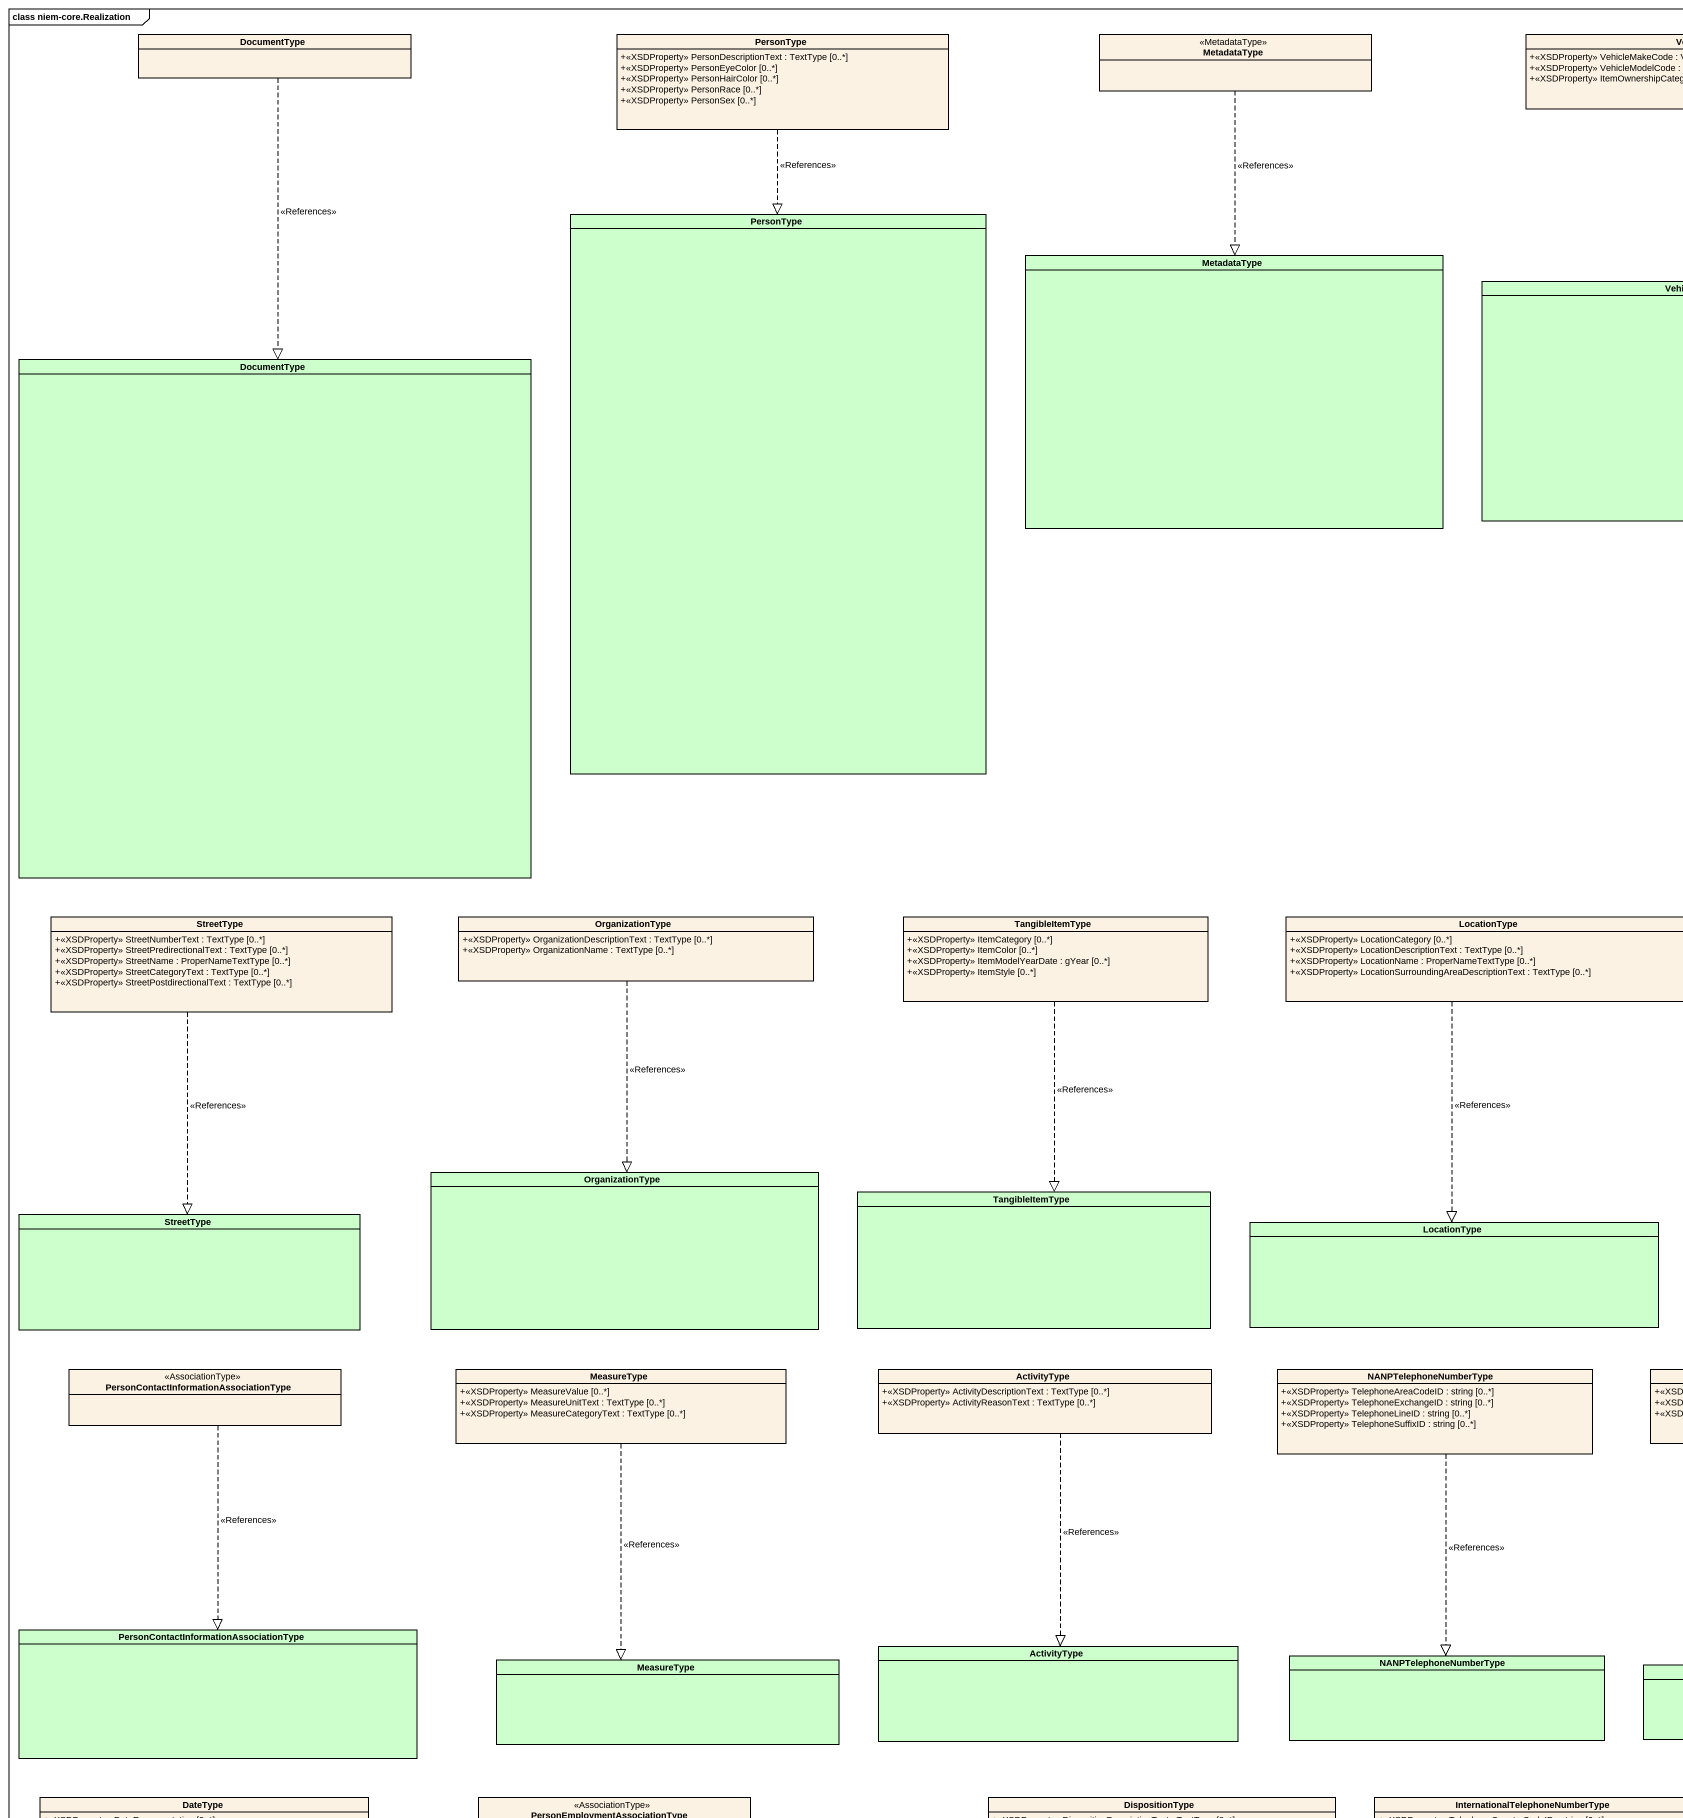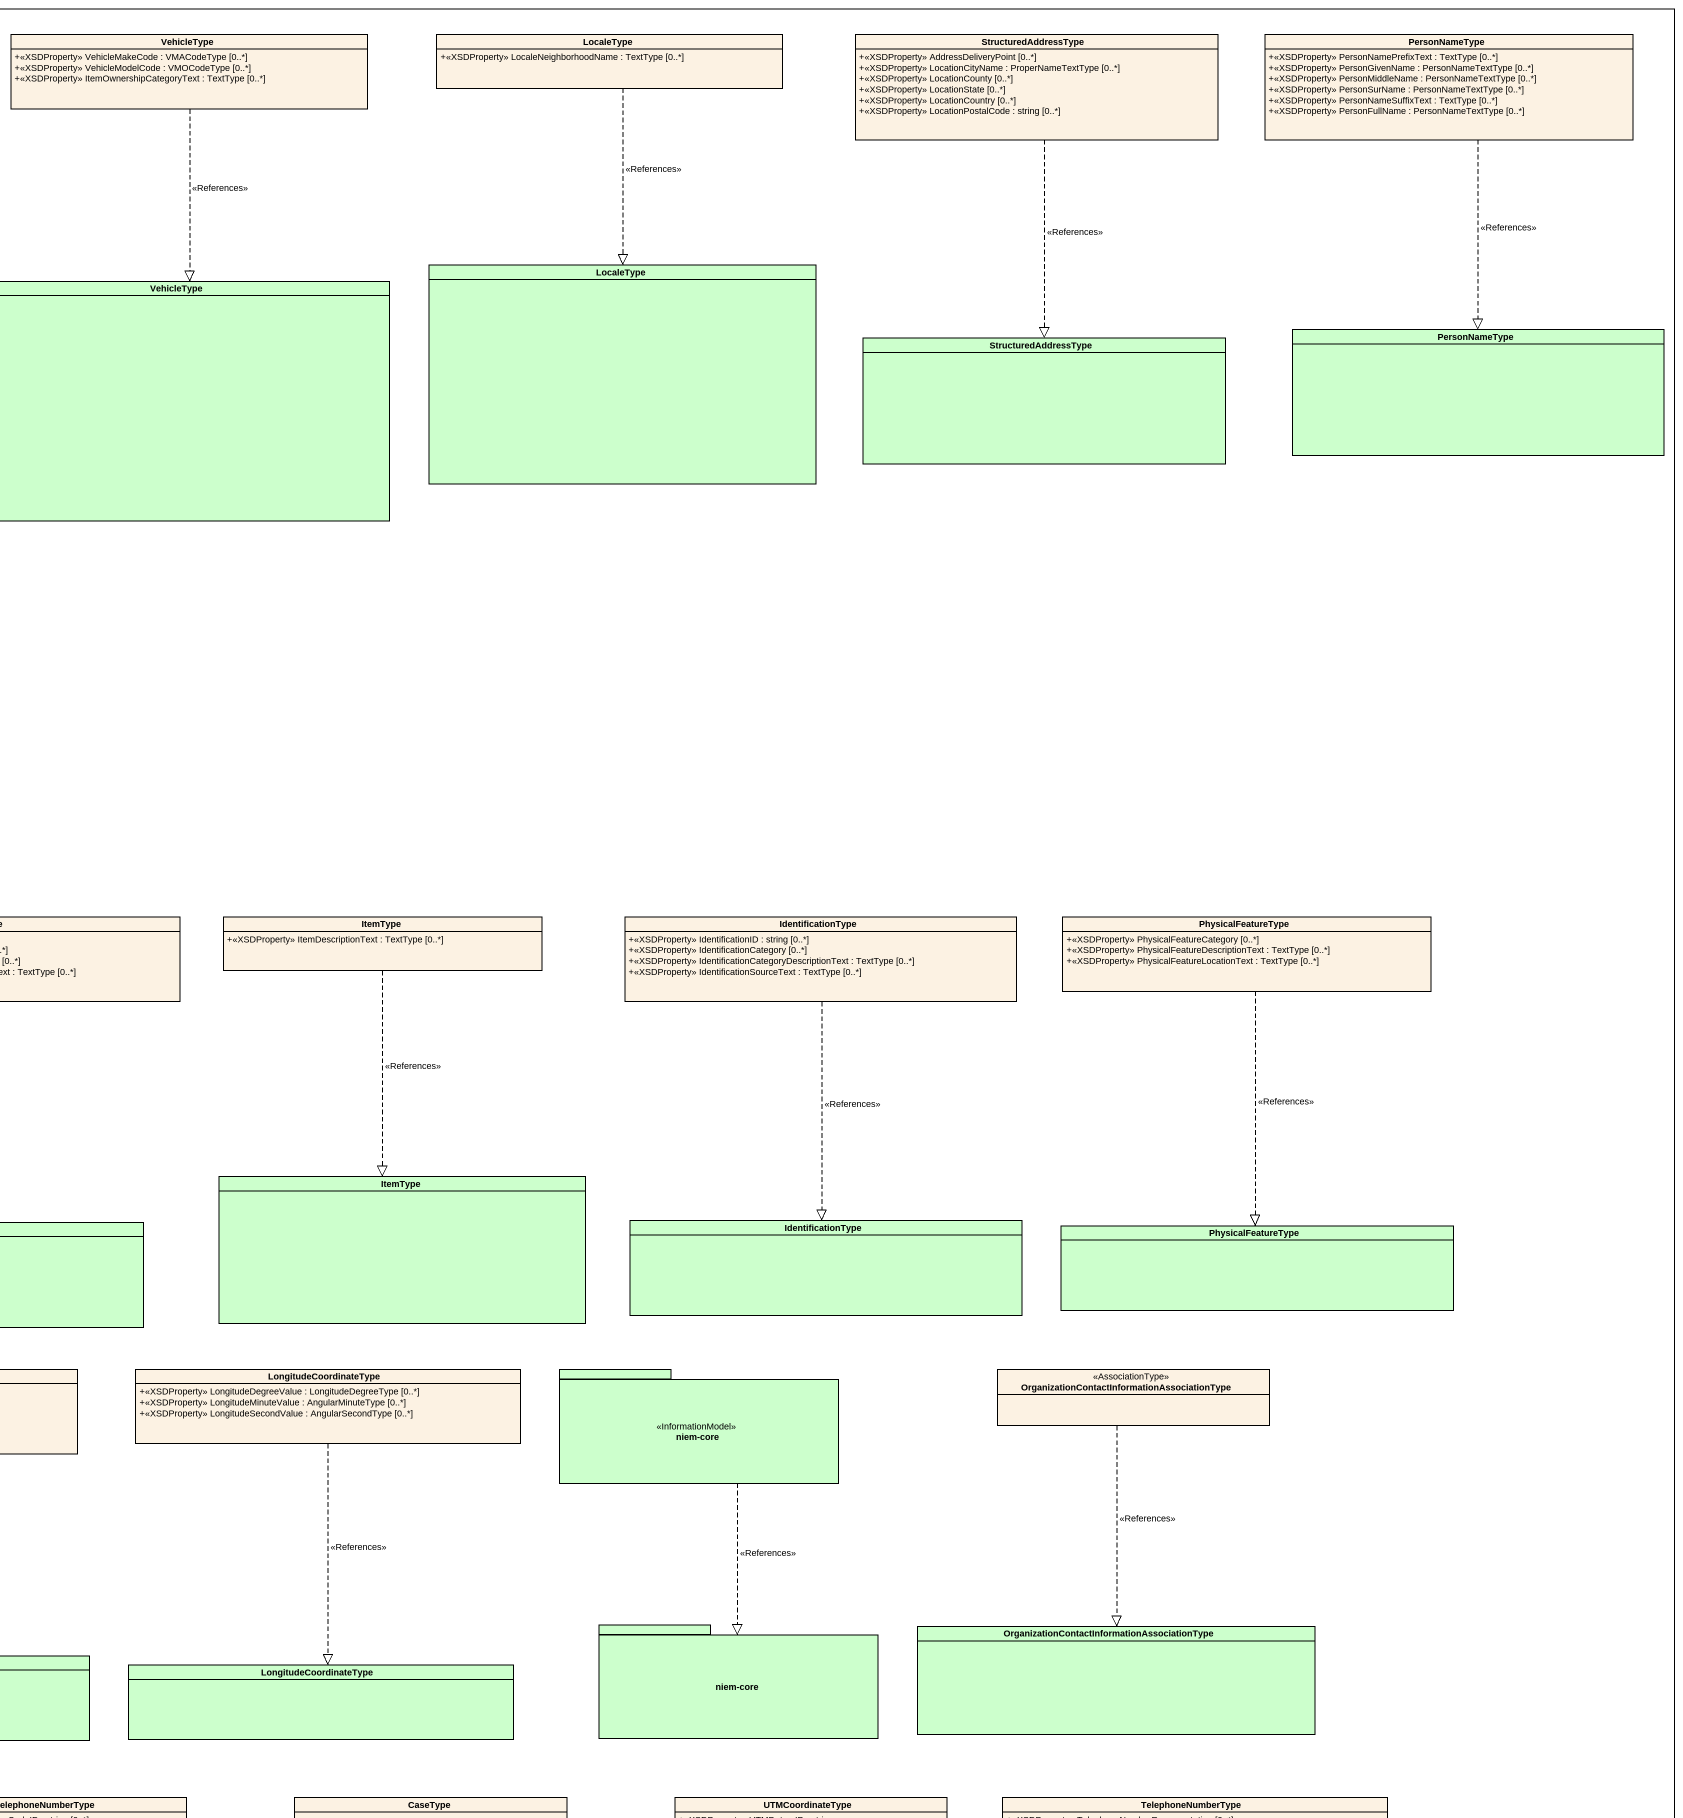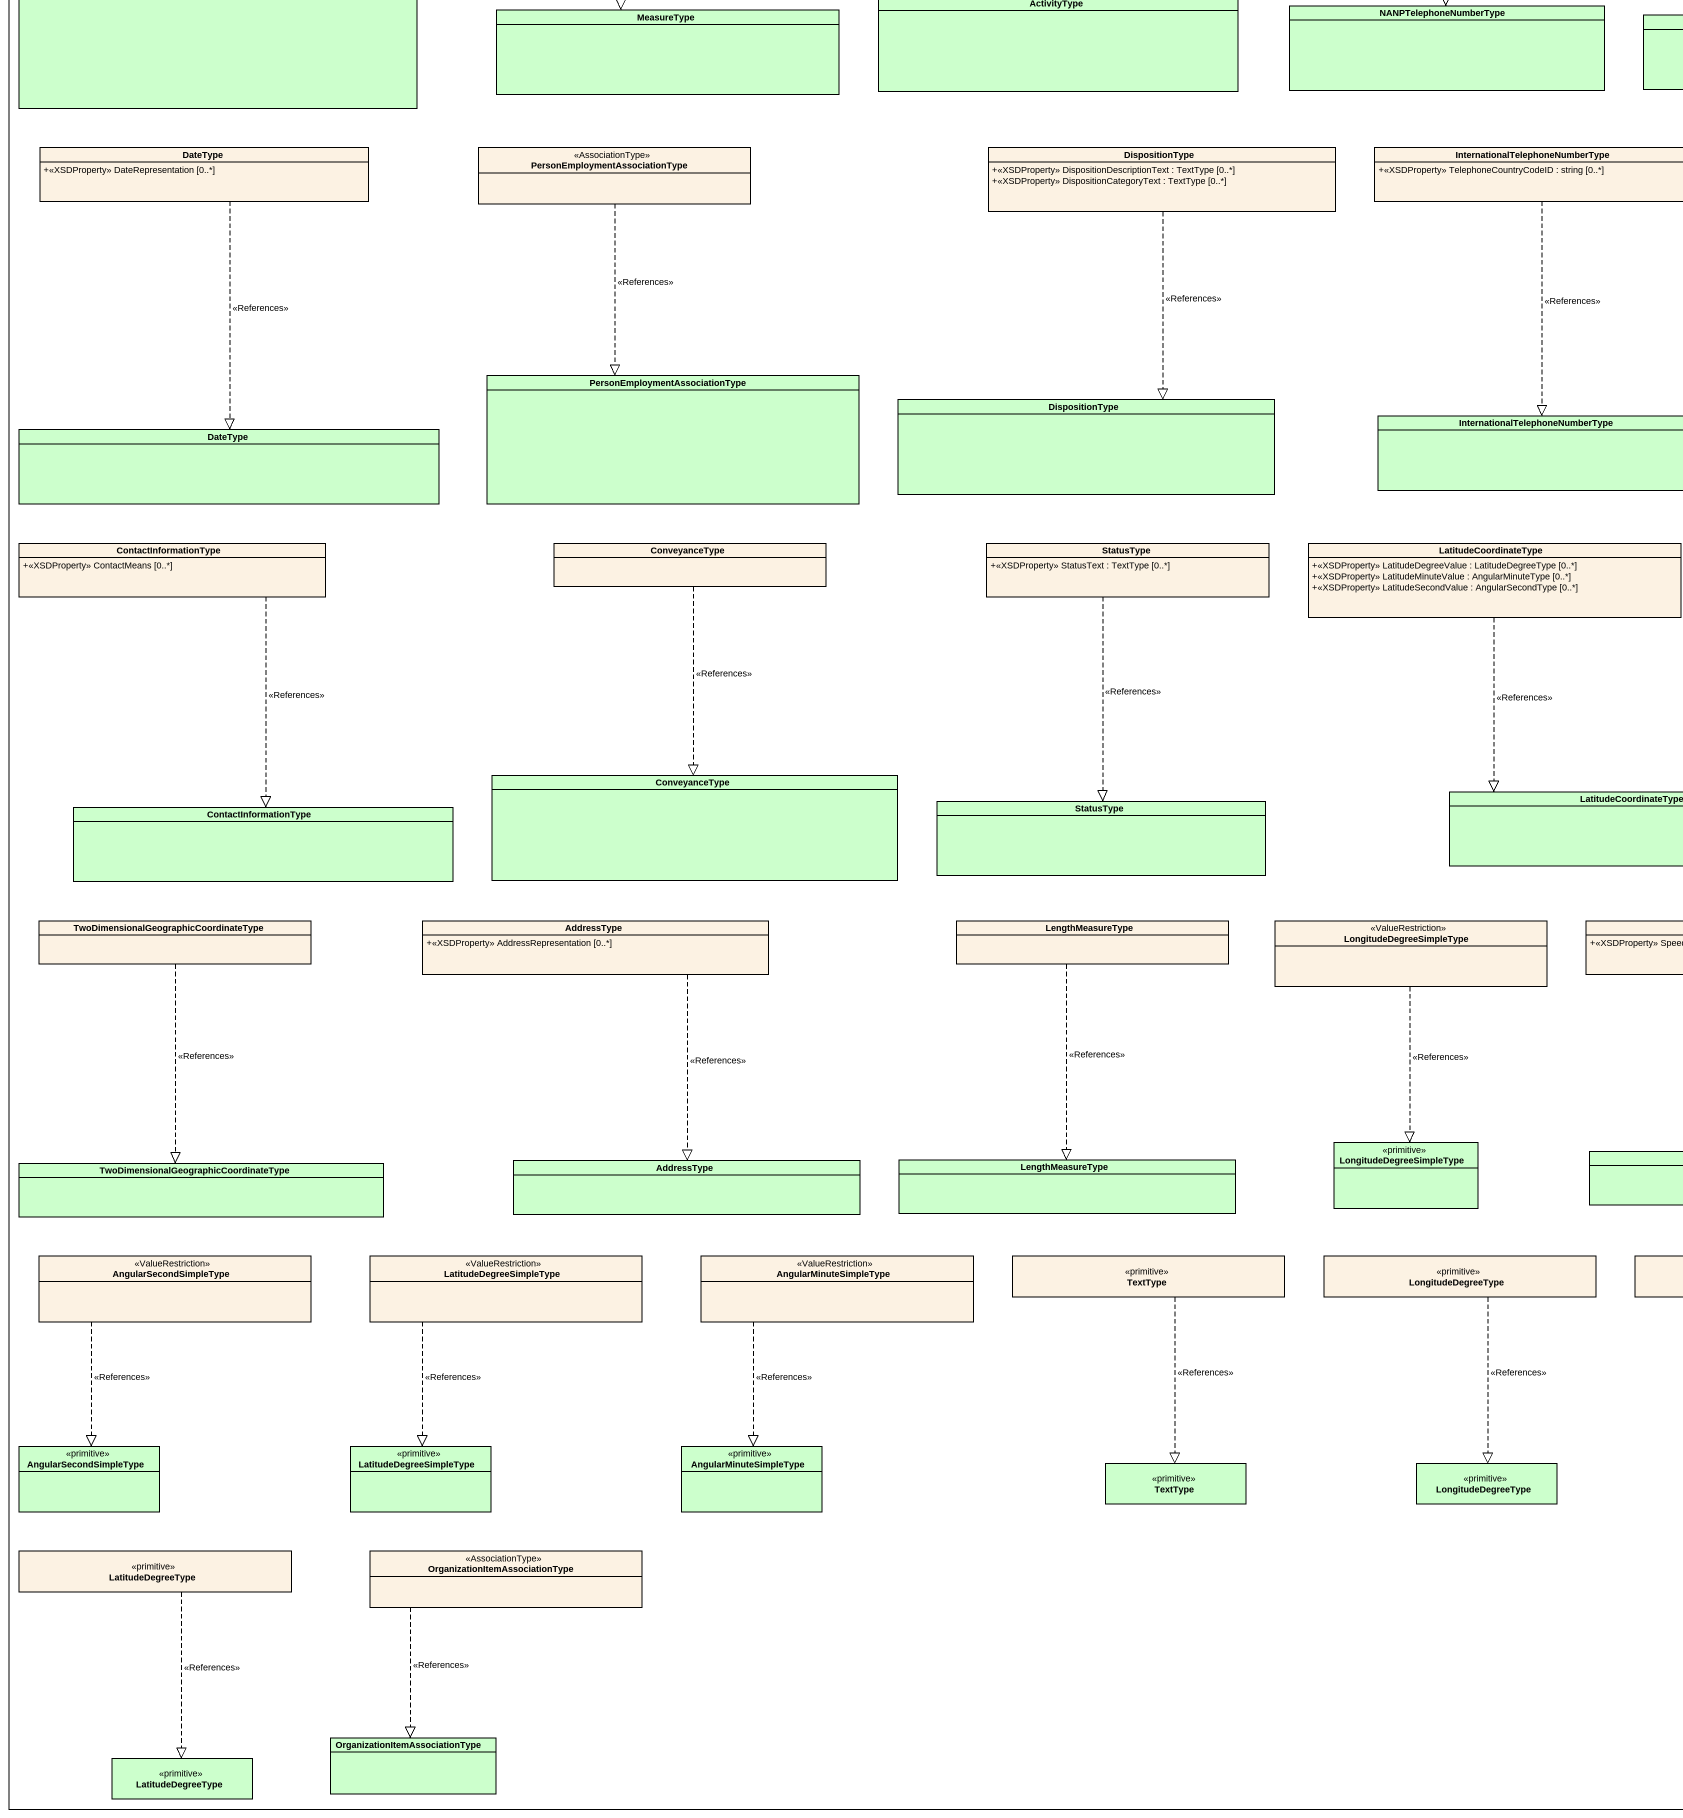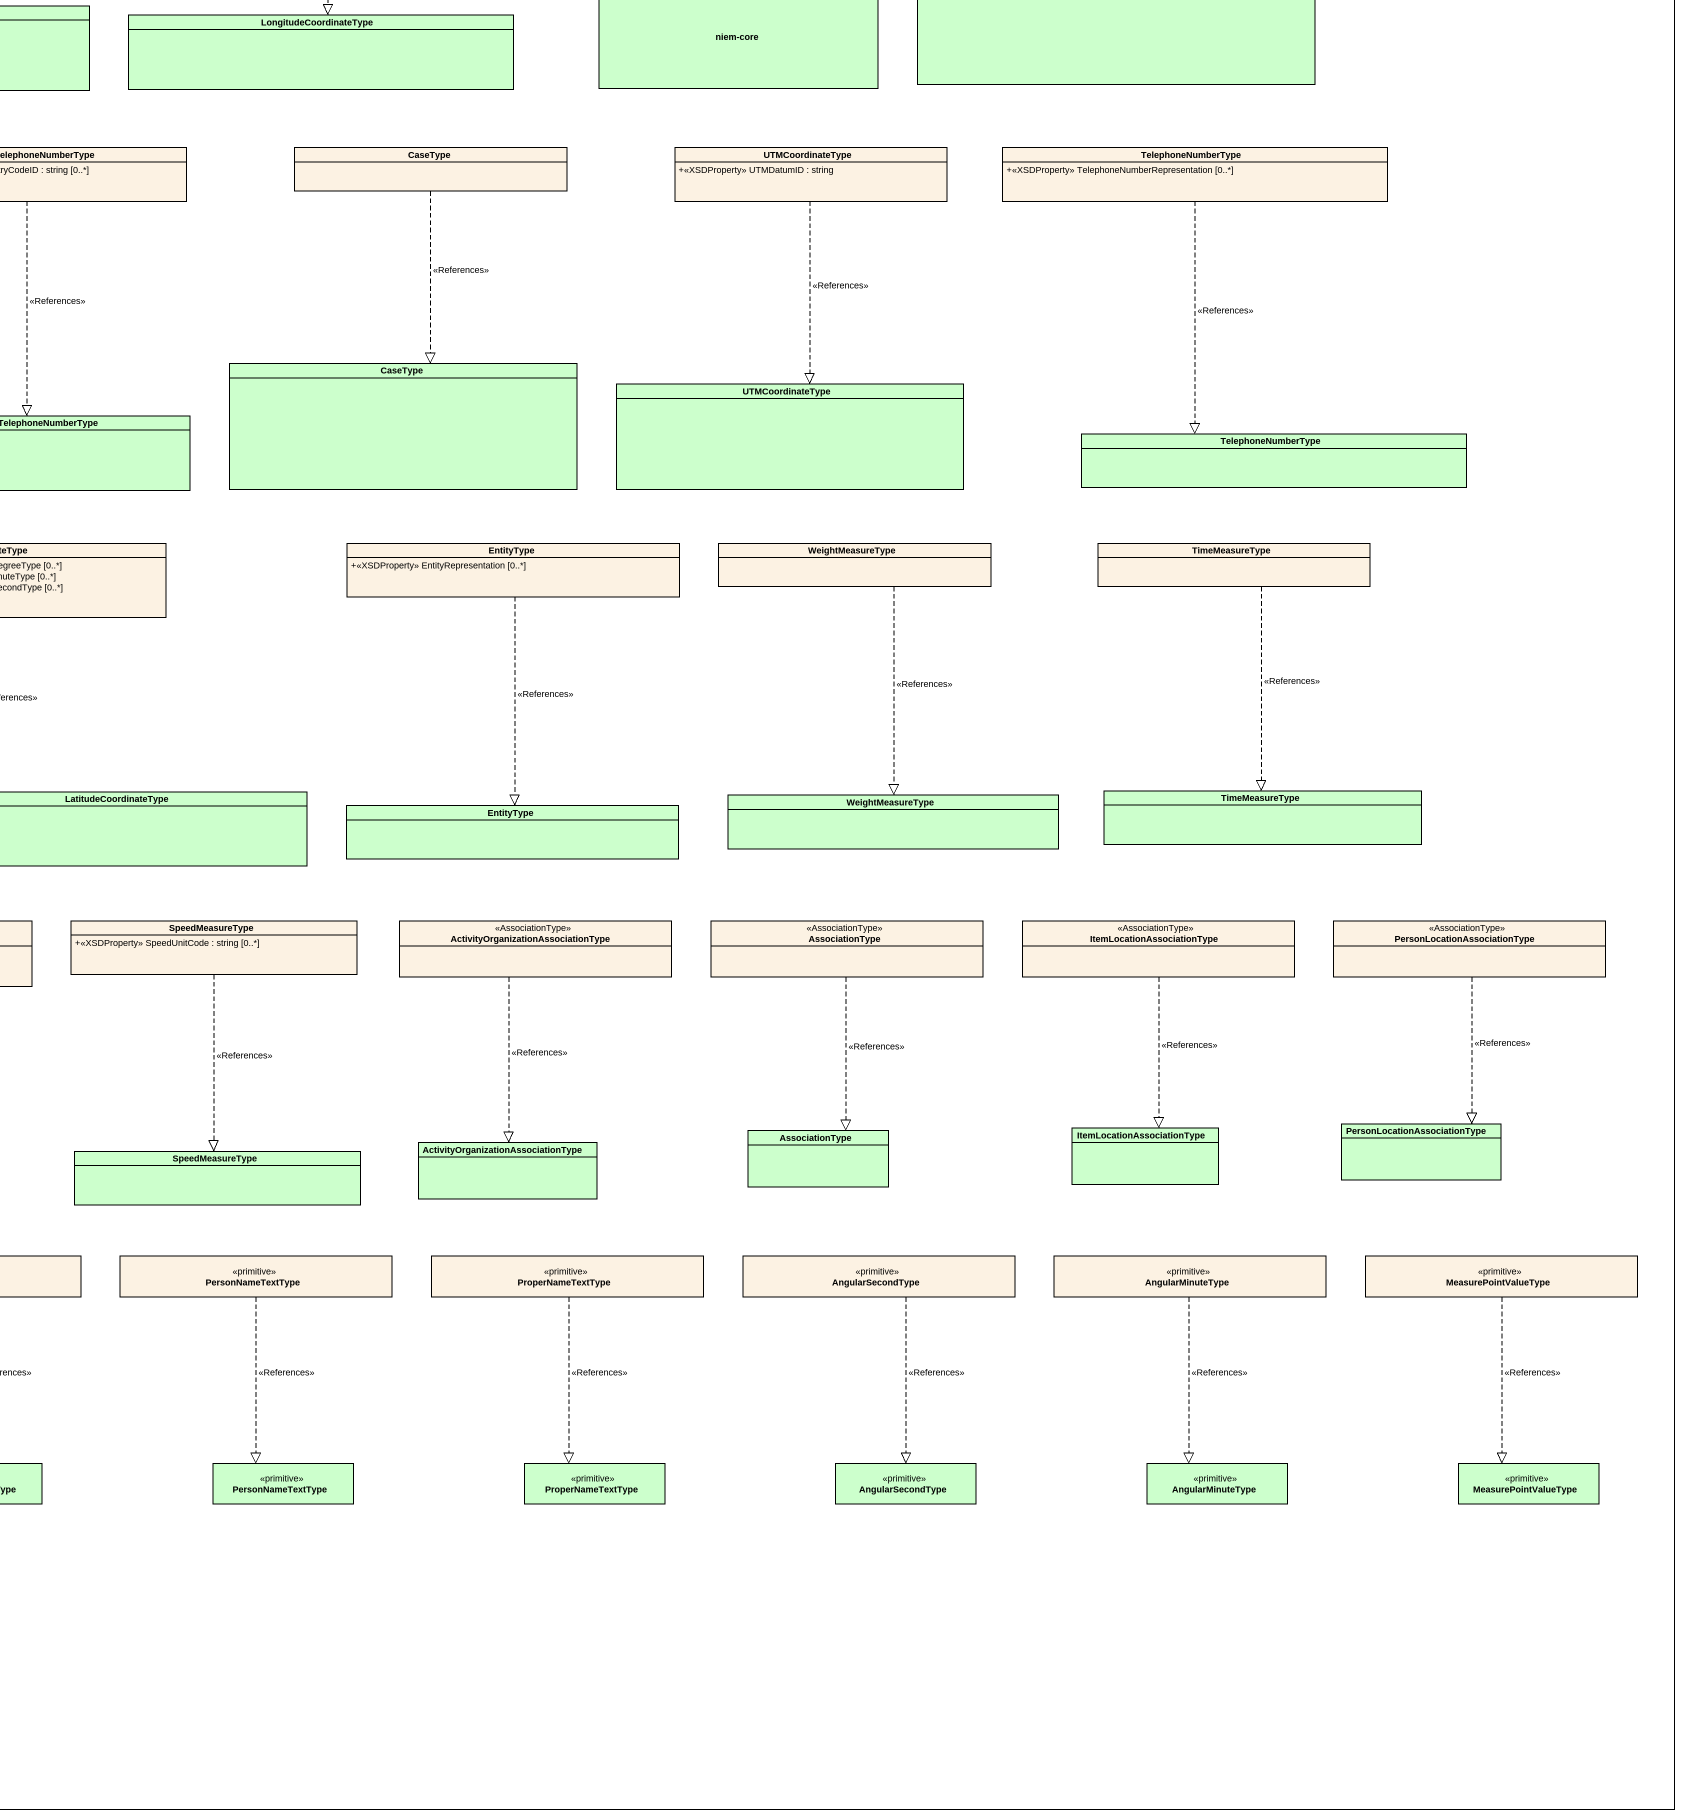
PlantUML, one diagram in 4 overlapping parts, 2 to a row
@startuml
mainframe class niem-core.Realization
hide circle
hide empty members
skinparam classAttributeIconSize 0
class DocumentType
class PersonType {
  +<<XSDProperty>> PersonDescriptionText : TextType [0..*]
  +<<XSDProperty>> PersonEyeColor [0..*]
  +<<XSDProperty>> PersonHairColor [0..*]
  +<<XSDProperty>> PersonRace [0..*]
  +<<XSDProperty>> PersonSex [0..*]
}
class MetadataType <<MetadataType>>
class VehicleType {
  +<<XSDProperty>> VehicleMakeCode : VMACodeType [0..*]
  +<<XSDProperty>> VehicleModelCode : VMOCodeType [0..*]
  +<<XSDProperty>> ItemOwnershipCategoryText : TextType [0..*]
}
class LocaleType {
  +<<XSDProperty>> LocaleNeighborhoodName : TextType [0..*]
}
class StructuredAddressType {
  +<<XSDProperty>> AddressDeliveryPoint [0..*]
  +<<XSDProperty>> LocationCityName : ProperNameTextType [0..*]
  +<<XSDProperty>> LocationCounty [0..*]
  +<<XSDProperty>> LocationState [0..*]
  +<<XSDProperty>> LocationCountry [0..*]
  +<<XSDProperty>> LocationPostalCode : string [0..*]
}
class PersonNameType {
  +<<XSDProperty>> PersonNamePrefixText : TextType [0..*]
  +<<XSDProperty>> PersonGivenName : PersonNameTextType [0..*]
  +<<XSDProperty>> PersonMiddleName : PersonNameTextType [0..*]
  +<<XSDProperty>> PersonSurName : PersonNameTextType [0..*]
  +<<XSDProperty>> PersonNameSuffixText : TextType [0..*]
  +<<XSDProperty>> PersonFullName : PersonNameTextType [0..*]
}
class "PersonType" as PersonType_2 #CCFFCC
class "MetadataType" as MetadataType_2 #CCFFCC
class "VehicleType" as VehicleType_2 #CCFFCC
class "LocaleType" as LocaleType_2 #CCFFCC
class "DocumentType" as DocumentType_2 #CCFFCC
class "StructuredAddressType" as StructuredAddressType_2 #CCFFCC
class "PersonNameType" as PersonNameType_2 #CCFFCC
class StreetType {
  +<<XSDProperty>> StreetNumberText : TextType [0..*]
  +<<XSDProperty>> StreetPredirectionalText : TextType [0..*]
  +<<XSDProperty>> StreetName : ProperNameTextType [0..*]
  +<<XSDProperty>> StreetCategoryText : TextType [0..*]
  +<<XSDProperty>> StreetPostdirectionalText : TextType [0..*]
}
class OrganizationType {
  +<<XSDProperty>> OrganizationDescriptionText : TextType [0..*]
  +<<XSDProperty>> OrganizationName : TextType [0..*]
}
class TangibleItemType {
  +<<XSDProperty>> ItemCategory [0..*]
  +<<XSDProperty>> ItemColor [0..*]
  +<<XSDProperty>> ItemModelYearDate : gYear [0..*]
  +<<XSDProperty>> ItemStyle [0..*]
}
class LocationType {
  +<<XSDProperty>> LocationCategory [0..*]
  +<<XSDProperty>> LocationDescriptionText : TextType [0..*]
  +<<XSDProperty>> LocationName : ProperNameTextType [0..*]
  +<<XSDProperty>> LocationSurroundingAreaDescriptionText : TextType [0..*]
}
class ItemType {
  +<<XSDProperty>> ItemDescriptionText : TextType [0..*]
}
class IdentificationType {
  +<<XSDProperty>> IdentificationID : string [0..*]
  +<<XSDProperty>> IdentificationCategory [0..*]
  +<<XSDProperty>> IdentificationCategoryDescriptionText : TextType [0..*]
  +<<XSDProperty>> IdentificationSourceText : TextType [0..*]
}
class PhysicalFeatureType {
  +<<XSDProperty>> PhysicalFeatureCategory [0..*]
  +<<XSDProperty>> PhysicalFeatureDescriptionText : TextType [0..*]
  +<<XSDProperty>> PhysicalFeatureLocationText : TextType [0..*]
}
class "OrganizationType" as OrganizationType_2 #CCFFCC
class "TangibleItemType" as TangibleItemType_2 #CCFFCC
class "ItemType" as ItemType_2 #CCFFCC
class "StreetType" as StreetType_2 #CCFFCC
class "LocationType" as LocationType_2 #CCFFCC
class "IdentificationType" as IdentificationType_2 #CCFFCC
class "PhysicalFeatureType" as PhysicalFeatureType_2 #CCFFCC
class "PersonContactInformationAssociationType" as PersonContactInformationAsso <<AssociationType>>
class MeasureType {
  +<<XSDProperty>> MeasureValue [0..*]
  +<<XSDProperty>> MeasureUnitText : TextType [0..*]
  +<<XSDProperty>> MeasureCategoryText : TextType [0..*]
}
class ActivityType {
  +<<XSDProperty>> ActivityDescriptionText : TextType [0..*]
  +<<XSDProperty>> ActivityReasonText : TextType [0..*]
}
class NANPTelephoneNumberType {
  +<<XSDProperty>> TelephoneAreaCodeID : string [0..*]
  +<<XSDProperty>> TelephoneExchangeID : string [0..*]
  +<<XSDProperty>> TelephoneLineID : string [0..*]
  +<<XSDProperty>> TelephoneSuffixID : string [0..*]
}
class LongitudeCoordinateType {
  +<<XSDProperty>> LongitudeDegreeValue : LongitudeDegreeType [0..*]
  +<<XSDProperty>> LongitudeMinuteValue : AngularMinuteType [0..*]
  +<<XSDProperty>> LongitudeSecondValue : AngularSecondType [0..*]
}
package "niem-core" as niem_core <<InformationModel>> #CCFFCC {
}
class "OrganizationContactInformationAssociationType" as OrganizationContactInformati <<AssociationType>>
class "PersonContactInformationAssociationType" as PersonContactInformationAsso_2 #CCFFCC
package "niem-core" as niem_core_2 #CCFFCC {
}
class "OrganizationContactInformationAssociationType" as OrganizationContactInformati_2 #CCFFCC
class "MeasureType" as MeasureType_2 #CCFFCC
class "ActivityType" as ActivityType_2 #CCFFCC
class "NANPTelephoneNumberType" as NANPTelephoneNumberType_2 #CCFFCC
class "LongitudeCoordinateType" as LongitudeCoordinateType_2 #CCFFCC
class DateType {
  +<<XSDProperty>> DateRepresentation [0..*]
}
class "PersonEmploymentAssociationType" as PersonEmploymentAssociationT <<AssociationType>>
class DispositionType {
  +<<XSDProperty>> DispositionDescriptionText : TextType [0..*]
  +<<XSDProperty>> DispositionCategoryText : TextType [0..*]
}
class "InternationalTelephoneNumberType" as InternationalTelephoneNumber {
  +<<XSDProperty>> TelephoneCountryCodeID : string [0..*]
}
class CaseType
class UTMCoordinateType {
  +<<XSDProperty>> UTMDatumID : string
}
class TelephoneNumberType {
  +<<XSDProperty>> TelephoneNumberRepresentation [0..*]
}
class "PersonEmploymentAssociationType" as PersonEmploymentAssociationT_2 #CCFFCC
class "CaseType" as CaseType_2 #CCFFCC
class "DispositionType" as DispositionType_2 #CCFFCC
class "UTMCoordinateType" as UTMCoordinateType_2 #CCFFCC
class "DateType" as DateType_2 #CCFFCC
class "InternationalTelephoneNumberType" as InternationalTelephoneNumber_2 #CCFFCC
class "TelephoneNumberType" as TelephoneNumberType_2 #CCFFCC
class ContactInformationType {
  +<<XSDProperty>> ContactMeans [0..*]
}
class ConveyanceType
class StatusType {
  +<<XSDProperty>> StatusText : TextType [0..*]
}
class LatitudeCoordinateType {
  +<<XSDProperty>> LatitudeDegreeValue : LatitudeDegreeType [0..*]
  +<<XSDProperty>> LatitudeMinuteValue : AngularMinuteType [0..*]
  +<<XSDProperty>> LatitudeSecondValue : AngularSecondType [0..*]
}
class EntityType {
  +<<XSDProperty>> EntityRepresentation [0..*]
}
class WeightMeasureType
class TimeMeasureType
class "ConveyanceType" as ConveyanceType_2 #CCFFCC
class "StatusType" as StatusType_2 #CCFFCC
class "LatitudeCoordinateType" as LatitudeCoordinateType_2 #CCFFCC
class "WeightMeasureType" as WeightMeasureType_2 #CCFFCC
class "TimeMeasureType" as TimeMeasureType_2 #CCFFCC
class "ContactInformationType" as ContactInformationType_2 #CCFFCC
class "EntityType" as EntityType_2 #CCFFCC
class "TwoDimensionalGeographicCoordinateType" as TwoDimensionalGeographicCoor
class AddressType {
  +<<XSDProperty>> AddressRepresentation [0..*]
}
class LengthMeasureType
class LongitudeDegreeSimpleType <<ValueRestriction>>
class SpeedMeasureType {
  +<<XSDProperty>> SpeedUnitCode : string [0..*]
}
class "ActivityOrganizationAssociationType" as ActivityOrganizationAssociat <<AssociationType>>
class AssociationType <<AssociationType>>
class ItemLocationAssociationType <<AssociationType>>
class "PersonLocationAssociationType" as PersonLocationAssociationTyp <<AssociationType>>
class "LongitudeDegreeSimpleType" as LongitudeDegreeSimpleType_2 <<primitive>> #CCFFCC
class "ActivityOrganizationAssociationType" as ActivityOrganizationAssociat_2 #CCFFCC
class "AssociationType" as AssociationType_2 #CCFFCC
class "ItemLocationAssociationType" as ItemLocationAssociationType_2 #CCFFCC
class "PersonLocationAssociationType" as PersonLocationAssociationTyp_2 #CCFFCC
class "TwoDimensionalGeographicCoordinateType" as TwoDimensionalGeographicCoor_2 #CCFFCC
class "AddressType" as AddressType_2 #CCFFCC
class "LengthMeasureType" as LengthMeasureType_2 #CCFFCC
class "SpeedMeasureType" as SpeedMeasureType_2 #CCFFCC
class AngularSecondSimpleType <<ValueRestriction>>
class LatitudeDegreeSimpleType <<ValueRestriction>>
class AngularMinuteSimpleType <<ValueRestriction>>
class TextType <<primitive>>
class LongitudeDegreeType <<primitive>>
class PersonNameTextType <<primitive>>
class ProperNameTextType <<primitive>>
class AngularSecondType <<primitive>>
class AngularMinuteType <<primitive>>
class MeasurePointValueType <<primitive>>
class "AngularSecondSimpleType" as AngularSecondSimpleType_2 <<primitive>> #CCFFCC
class "LatitudeDegreeSimpleType" as LatitudeDegreeSimpleType_2 <<primitive>> #CCFFCC
class "AngularMinuteSimpleType" as AngularMinuteSimpleType_2 <<primitive>> #CCFFCC
class "TextType" as TextType_2 <<primitive>> #CCFFCC
class "LongitudeDegreeType" as LongitudeDegreeType_2 <<primitive>> #CCFFCC
class "PersonNameTextType" as PersonNameTextType_2 <<primitive>> #CCFFCC
class "ProperNameTextType" as ProperNameTextType_2 <<primitive>> #CCFFCC
class "AngularSecondType" as AngularSecondType_2 <<primitive>> #CCFFCC
class "AngularMinuteType" as AngularMinuteType_2 <<primitive>> #CCFFCC
class "MeasurePointValueType" as MeasurePointValueType_2 <<primitive>> #CCFFCC
class LatitudeDegreeType <<primitive>>
class "OrganizationItemAssociationType" as OrganizationItemAssociationT <<AssociationType>>
class "LatitudeDegreeType" as LatitudeDegreeType_2 <<primitive>> #CCFFCC
class "OrganizationItemAssociationType" as OrganizationItemAssociationT_2 #CCFFCC
DocumentType ..|> DocumentType_2 : <<References>>
PersonType ..|> PersonType_2 : <<References>>
MetadataType ..|> MetadataType_2 : <<References>>
VehicleType ..|> VehicleType_2 : <<References>>
LocaleType ..|> LocaleType_2 : <<References>>
StructuredAddressType ..|> StructuredAddressType_2 : <<References>>
PersonNameType ..|> PersonNameType_2 : <<References>>
StreetType ..|> StreetType_2 : <<References>>
OrganizationType ..|> OrganizationType_2 : <<References>>
TangibleItemType ..|> TangibleItemType_2 : <<References>>
LocationType ..|> LocationType_2 : <<References>>
ItemType ..|> ItemType_2 : <<References>>
IdentificationType ..|> IdentificationType_2 : <<References>>
PhysicalFeatureType ..|> PhysicalFeatureType_2 : <<References>>
PersonContactInformationAsso ..|> PersonContactInformationAsso_2 : <<References>>
MeasureType ..|> MeasureType_2 : <<References>>
ActivityType ..|> ActivityType_2 : <<References>>
NANPTelephoneNumberType ..|> NANPTelephoneNumberType_2 : <<References>>
LongitudeCoordinateType ..|> LongitudeCoordinateType_2 : <<References>>
niem_core ..|> niem_core_2 : <<References>>
OrganizationContactInformati ..|> OrganizationContactInformati_2 : <<References>>
DateType ..|> DateType_2 : <<References>>
PersonEmploymentAssociationT ..|> PersonEmploymentAssociationT_2 : <<References>>
DispositionType ..|> DispositionType_2 : <<References>>
InternationalTelephoneNumber ..|> InternationalTelephoneNumber_2 : <<References>>
CaseType ..|> CaseType_2 : <<References>>
UTMCoordinateType ..|> UTMCoordinateType_2 : <<References>>
TelephoneNumberType ..|> TelephoneNumberType_2 : <<References>>
ContactInformationType ..|> ContactInformationType_2 : <<References>>
ConveyanceType ..|> ConveyanceType_2 : <<References>>
StatusType ..|> StatusType_2 : <<References>>
LatitudeCoordinateType ..|> LatitudeCoordinateType_2 : <<References>>
EntityType ..|> EntityType_2 : <<References>>
WeightMeasureType ..|> WeightMeasureType_2 : <<References>>
TimeMeasureType ..|> TimeMeasureType_2 : <<References>>
TwoDimensionalGeographicCoor ..|> TwoDimensionalGeographicCoor_2 : <<References>>
AddressType ..|> AddressType_2 : <<References>>
LengthMeasureType ..|> LengthMeasureType_2 : <<References>>
LongitudeDegreeSimpleType ..|> LongitudeDegreeSimpleType_2 : <<References>>
SpeedMeasureType ..|> SpeedMeasureType_2 : <<References>>
ActivityOrganizationAssociat ..|> ActivityOrganizationAssociat_2 : <<References>>
AssociationType ..|> AssociationType_2 : <<References>>
ItemLocationAssociationType ..|> ItemLocationAssociationType_2 : <<References>>
PersonLocationAssociationTyp ..|> PersonLocationAssociationTyp_2 : <<References>>
AngularSecondSimpleType ..|> AngularSecondSimpleType_2 : <<References>>
LatitudeDegreeSimpleType ..|> LatitudeDegreeSimpleType_2 : <<References>>
AngularMinuteSimpleType ..|> AngularMinuteSimpleType_2 : <<References>>
TextType ..|> TextType_2 : <<References>>
LongitudeDegreeType ..|> LongitudeDegreeType_2 : <<References>>
PersonNameTextType ..|> PersonNameTextType_2 : <<References>>
ProperNameTextType ..|> ProperNameTextType_2 : <<References>>
AngularSecondType ..|> AngularSecondType_2 : <<References>>
AngularMinuteType ..|> AngularMinuteType_2 : <<References>>
MeasurePointValueType ..|> MeasurePointValueType_2 : <<References>>
LatitudeDegreeType ..|> LatitudeDegreeType_2 : <<References>>
OrganizationItemAssociationT ..|> OrganizationItemAssociationT_2 : <<References>>
@enduml
